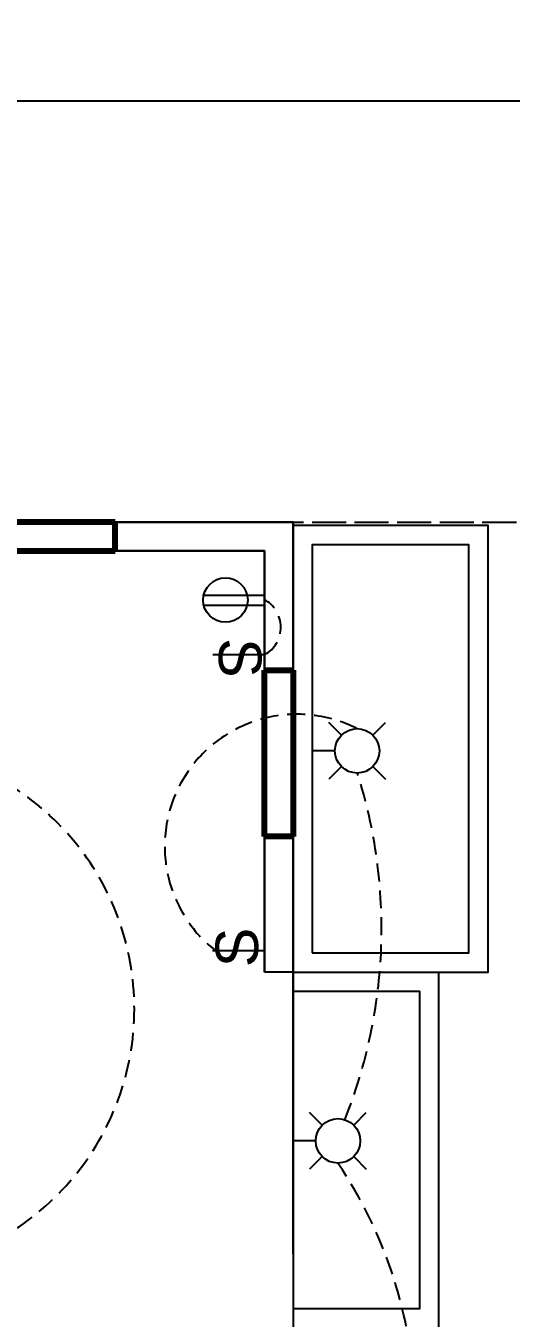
# Model space of a CAD drawing. Header units: feet. Extents: x 15180 to 17114, y 6067 to 8094.
# Drawn here: x 16615.9 to 16786.9, y 7638 to 8093.7 of the extents above; entities that cross this region are included whole.
import ezdxf

# ---------------------------------------------------------------- set-up
doc = ezdxf.new("R2010")
doc.units = ezdxf.units.FT
doc.linetypes.add('ACAD_ISO02W100', pattern=[15, 12, -3])
doc.linetypes.add('HIDDEN', pattern=[9.525, 6.35, -3.175])
for name, color, linetype in [('Dimension', 130, 'Continuous'), ('doors', 211, 'Continuous'), ('Electrical', 50, 'Continuous'), ('Electrical Hidden', 120, 'HIDDEN'), ('Switches', 90, 'Continuous')]:
    doc.layers.add(name, color=color, linetype=linetype)
doc.layers.add('Layer2', color=7, linetype='ACAD_ISO02W100', true_color=0xff8f8f)
doc.layers.add('Windows', color=142, linetype='Continuous', lineweight=80)
doc.styles.get("Standard").update_dxf_attribs({"font": 'arial.ttf'})
doc.dimstyles.new('ISO-25', dxfattribs={"dimtxt": 20.5, "dimasz": 10.5, "dimexe": 1.25, "dimexo": 0.625, "dimtad": 1, "dimtxsty": 'Standard', "dimcen": 2.5, "dimadec": 0, "dimazin": 0, "dimtfac": 1, "dimtmove": 0, "dimatfit": 3, "dimfxl": 1, "dimarcsym": 0})

# ---------------------------------------------------------------- blocks, each defined once
blk = doc.blocks.new('*D1')
at = {"layer": 'Defpoints', "color": 0, "transparency": 16777216}
for p in [(16861.26, 8067.35), (15471.76, 7918.71), (16861.26, 7918.71)]:
    blk.add_point(p, dxfattribs=at)
at = {"layer": 'Dimension', "color": 0, "lineweight": -2, "transparency": 16777216}
for p, q in [((15471.76, 7919.33), (15471.76, 8068.6)), ((15482.26, 8067.35), (16850.76, 8067.35)), ((16861.26, 7919.33), (16861.26, 8068.6))]:
    blk.add_line(p, q, dxfattribs=at)
at = {"layer": 'Dimension', "color": 0, "transparency": 16777216}
for points in [[(15482.26, 8069.1), (15482.26, 8065.6), (15471.76, 8067.35)], [(16850.76, 8069.1), (16850.76, 8065.6), (16861.26, 8067.35)]]:
    blk.add_solid(points, dxfattribs=at)
at = {"layer": 'Dimension', "color": 0, "transparency": 16777216, "insert": (16166.51, 8080.29), "char_height": 20.5, "attachment_point": 5}
blk.add_mtext('1389,49', dxfattribs=at)
blk = doc.blocks.new('*U97')
at = {"layer": 'Electrical'}
blk.add_line((-2.22, -2.22), (2.22, 2.22), dxfattribs=at)
blk = doc.blocks.new('*U98')
at = {"layer": 'Electrical', "color": 0, "linetype": 'ByBlock', "lineweight": -2, "transparency": 16777216}
for p, rotation in [((12970.18, 6151.56), 90.00000000000001), ((12970.18, 6136.04), 180), ((12985.7, 6136.04), 270)]:
    blk.add_blockref('*U97', p, dxfattribs=dict(at, rotation=rotation))
blk.add_blockref('*U97', (12985.7, 6151.56), dxfattribs=at)
blk = doc.blocks.new('*U99')
at = {"layer": 'Electrical'}
blk.add_line((-2.22, -2.22), (2.22, 2.22), dxfattribs=at)
blk = doc.blocks.new('*U100')
at = {"layer": 'Electrical', "color": 0, "linetype": 'ByBlock', "lineweight": -2, "transparency": 16777216}
for p, rotation in [((12970.18, 6151.56), 90.00000000000001), ((12970.18, 6136.04), 180), ((12985.7, 6136.04), 270)]:
    blk.add_blockref('*U99', p, dxfattribs=dict(at, rotation=rotation))
blk.add_blockref('*U99', (12985.7, 6151.56), dxfattribs=at)

msp = doc.modelspace()

# ---------------------------------------------------------------- linework, layer by layer
msp.add_line((16710.061, 7760.072), (16700.001, 7760.072))
for points in [[(16000.378, 7918.71), (16710.061, 7918.71), (16710.061, 7311.552), (15992.8, 7311.552)], [(16710.061, 7660.767), (16710.061, 7918.71), (16459.022, 7918.71)], [(16430.286, 7908.65), (16700.001, 7908.65), (16700.001, 7760.072)], [(16700.001, 7760.072), (16700.001, 7908.65), (16459.022, 7908.65)], [(16710.061, 7634.667), (16761.475, 7634.667), (16761.475, 7760.072)], [(16710.061, 7641.426), (16754.716, 7641.426), (16754.716, 7753.313)], [(16710.061, 7753.313), (16754.716, 7753.313)]]:
    msp.add_lwpolyline(points)
for points in [[(16710.061, 7760.072), (16778.829, 7760.072), (16778.829, 7917.531), (16710.061, 7917.531)], [(16716.82, 7766.832), (16772.07, 7766.832), (16772.07, 7910.772), (16716.82, 7910.772)]]:
    msp.add_lwpolyline(points, close=True)
at = {"layer": 'doors'}
msp.add_line((16710.061, 7760.072), (16710.061, 7634.667), dxfattribs=at)
at = {"layer": 'Electrical', "color": 3}
msp.add_line((16700.004, 7871.988), (16681.803, 7871.988), dxfattribs=at)
at = {"layer": 'Electrical'}
for p, q in [((16724.82, 7838.089), (16716.82, 7838.089)), ((16718.061, 7700.555), (16710.061, 7700.555))]:
    msp.add_line(p, q, dxfattribs=at)
at = {"layer": 'Electrical', "color": 6}
msp.add_line((16681.648, 7767.665), (16699.849, 7767.665), dxfattribs=at)
at = {"layer": 'Electrical'}
for centre in [(16732.657, 7838.089), (16725.898, 7700.555)]:
    msp.add_circle(centre, 7.837, dxfattribs=at)
at = {"layer": 'Electrical Hidden'}
for centre, radius, start, end in [((16694.687, 7881.7), 11.072, 298.70022, 62.13358), ((16711.425, 7804.393), 46.599, 63.03272, 232.01491), ((16559.918, 7775.362), 181.346, 338.20021, 17.61889), ((16592.632, 7603.157), 160.564, 330.72211, 33.90284)]:
    msp.add_arc(centre, radius, start, end, dxfattribs=at)
at = {"layer": 'Electrical Hidden', "color": 120}
msp.add_arc((16561.246, 7747.102), 92.896, 280.34343, 79.65657, dxfattribs=at)
at = {"layer": 'Layer2'}
msp.add_lwpolyline([(15471.763, 7918.71), (16861.258, 7918.71), (16861.258, 7267.016, -0.4142136), (16793.665, 7199.423), (15471.763, 7199.423)], format="xyb", close=True, dxfattribs=at)
at = {"layer": 'Switches'}
for p, q in [((16678.602, 7893.017), (16699.862, 7893.017)), ((16678.603, 7889.5), (16699.862, 7889.5))]:
    msp.add_line(p, q, dxfattribs=at)
msp.add_circle((16686.24, 7891.261), 7.837, dxfattribs=at)
at = {"layer": 'Windows'}
for p, q in [((16647.4, 7918.71), (16506.036, 7918.71)), ((16647.4, 7908.65), (16647.4, 7918.71)), ((16506.036, 7908.65), (16647.4, 7908.65)), ((16700.001, 7866.49), (16710.061, 7866.49)), ((16700.001, 7807.861), (16700.001, 7866.49)), ((16710.061, 7866.49), (16710.061, 7807.861)), ((16710.061, 7807.861), (16700.001, 7807.861))]:
    msp.add_line(p, q, dxfattribs=at)

# ---------------------------------------------------------------- block references
at = {"layer": 'Electrical', "rotation": 90}
for name, p in [('*U100', (22876.455, -5139.849)), ('*U98', (22869.696, -5277.383))]:
    msp.add_blockref(name, p, dxfattribs=at)

# ---------------------------------------------------------------- texts
at = {"layer": 'Electrical', "color": 3, "insert": (16698.907, 7877.874), "char_height": 15, "attachment_point": 1, "rotation": 270}
msp.add_mtext_dynamic_manual_height_columns('S', width=32.74745, gutter_width=12.5, heights=[0], dxfattribs=at)
at = {"layer": 'Electrical', "color": 6, "insert": (16682.745, 7761.779), "char_height": 15, "attachment_point": 1, "rotation": 90}
msp.add_mtext_dynamic_manual_height_columns('S', width=32.74745, gutter_width=12.5, heights=[0], dxfattribs=at)

# ---------------------------------------------------------------- dimensions: what is measured, and where the dimension line sits
at = {"layer": 'Dimension'}
dim = msp.add_linear_dim(base=(16861.25752, 8067.3494), p1=(15471.76254, 7918.70974), p2=(16861.25752, 7918.70974), dimstyle='ISO-25', dxfattribs=at)
dim.commit()
dim.dimension.update_dxf_attribs({"geometry": '*D1', "text_midpoint": (16166.51003, 8080.29398)})

doc.saveas('drawing.dxf')
